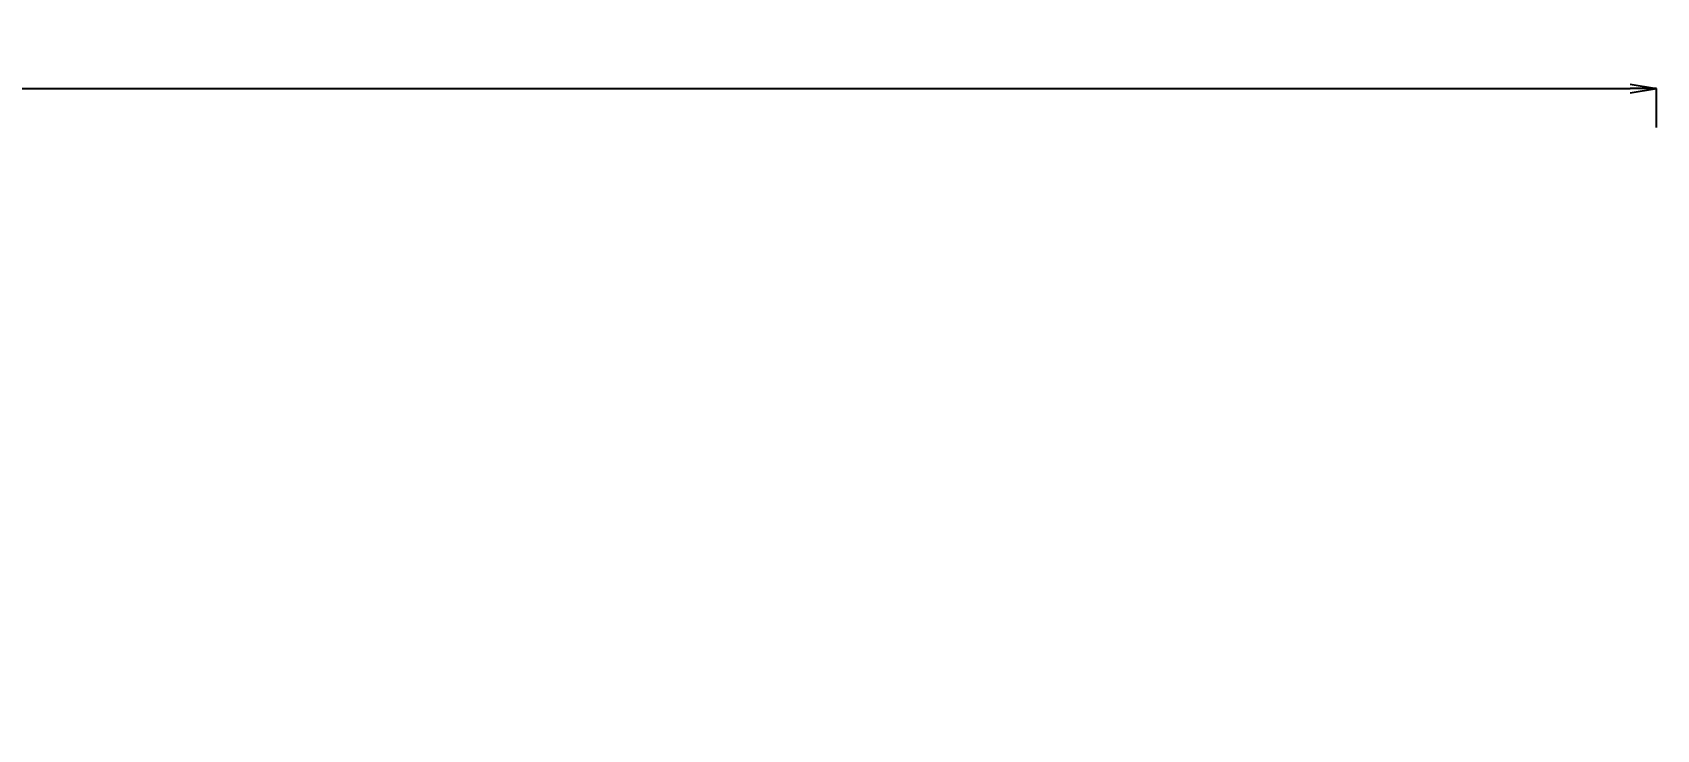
# Model space of a CAD drawing. Header units: millimetres. Extents: x 432273 to 1023813, y -32657 to 705940.
# Drawn here: x 867642 to 898600, y 306 to 13579 of the extents above; entities that cross this region are included whole.
import ezdxf

# ---------------------------------------------------------------- set-up
doc = ezdxf.new("R2010")
doc.units = ezdxf.units.MM
doc.header["$LTSCALE"] = 100
doc.header["$PDSIZE"] = 300
doc.layers.get('Defpoints').update_dxf_attribs({"color": 153})
doc.layers.add('D-WORK_1', color=11, linetype='Continuous', plot=False)
doc.styles.add('MS ゴシック', font='MS Gothic.ttf')
doc.dimstyles.new('DIM-200', dxfattribs={"dimscale": 200, "dimtxt": 3.5, "dimasz": 2.5, "dimexe": 0, "dimexo": 2, "dimgap": 0.8, "dimtad": 1, "dimdec": 0, "dimzin": 0, "dimdsep": 46, "dimtxsty": 'MS ゴシック', "dimblk": 'OPEN', "dimcen": 0.1, "dimaunit": 1, "dimadec": 4, "dimazin": 0, "dimtfac": 1, "dimtdec": 0, "dimtmove": 0, "dimatfit": 3, "dimldrblk": 'OPEN', "dimfxl": 1, "dimtolj": 1, "dimtzin": 0, "dimlwd": -1, "dimlwe": -1, "dimarcsym": 2})

# ---------------------------------------------------------------- blocks, each defined once
blk = doc.blocks.new('_Open')
at = {"color": 0, "linetype": 'ByBlock', "lineweight": -2}
for p, q in [((-1, 0.167), (0, 0)), ((-1, -0.167), (0, 0)), ((0, 0), (-1, 0))]:
    blk.add_line(p, q, dxfattribs=at)
blk = doc.blocks.new('*D225')
at = {"layer": 'D-WORK_1', "color": 0, "transparency": 16777216}
for p, q in [((819319, 706), (819319, 12514)), ((819819, 12514), (898100, 12514)), ((898600, 11771), (898600, 12514))]:
    blk.add_line(p, q, dxfattribs=at)
at = {"layer": 'Defpoints', "color": 0, "transparency": 16777216}
for p in [(898600, 12514), (898600, 11371, 362400), (819319, 306)]:
    blk.add_point(p, dxfattribs=at)
at = {"layer": 'D-WORK_1', "color": 0, "transparency": 16777216, "xscale": 500, "yscale": 500, "zscale": 500}
for p, rotation in [((819319, 12514), 179.9999998932783), ((898600, 12514), 359.9999998932783)]:
    blk.add_blockref('_Open', p, dxfattribs=dict(at, rotation=rotation))
at = {"layer": 'D-WORK_1', "color": 0, "transparency": 16777216, "char_height": 700, "attachment_point": 5, "rotation": 360, "style": 'MS ゴシック'}
for s, insert in [('\\A1;土羽水路', (858960, 13088)), ('\\A1;79281', (858960, 12004))]:
    blk.add_mtext(s, dxfattribs=dict(at, insert=insert))

msp = doc.modelspace()

# ---------------------------------------------------------------- dimensions: what is measured, and where the dimension line sits
at = {"layer": 'D-WORK_1'}
dim = msp.add_linear_dim(base=(898600.1, 12513.7), p1=(819318.9, 306.1), p2=(898600.1, 11371.5, 362400), angle=180, text='土羽水路\\X<>', dimstyle='DIM-200', dxfattribs=at)
dim.commit()
dim.dimension.update_dxf_attribs({"geometry": '*D225', "text_midpoint": (858959.5, 12513.7)})

doc.saveas('drawing.dxf')
